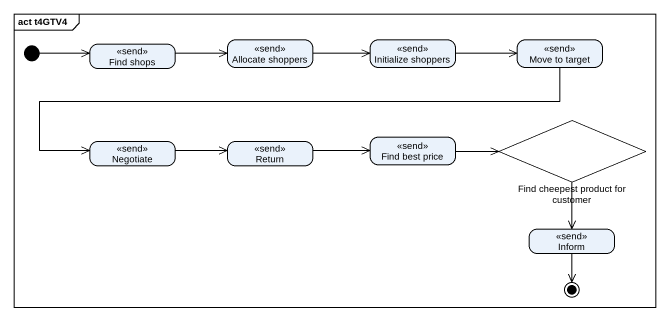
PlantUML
@startuml
mainframe act t4GTV4
hide empty description
state "Find shops" as Find_shops <<send>>
state "Allocate shoppers" as Allocate_shoppers <<send>>
state "Initialize shoppers" as Initialize_shoppers <<send>>
state "Move to target" as Move_to_target <<send>>
state Negotiate <<send>>
state "Return" as Return_ <<send>>
state "Find best price" as Find_best_price <<send>>
state "Find cheepest product for customer" as Find_cheepest_product_for <<choice>>
state Inform <<send>>
[*] -right-> Find_shops
Find_shops -right-> Allocate_shoppers
Allocate_shoppers -right-> Initialize_shoppers
Initialize_shoppers -right-> Move_to_target
Move_to_target -left-> Negotiate
Negotiate -right-> Return_
Return_ -right-> Find_best_price
Find_best_price -right-> Find_cheepest_product_for
Find_cheepest_product_for --> Inform
Inform --> [*]
@enduml
